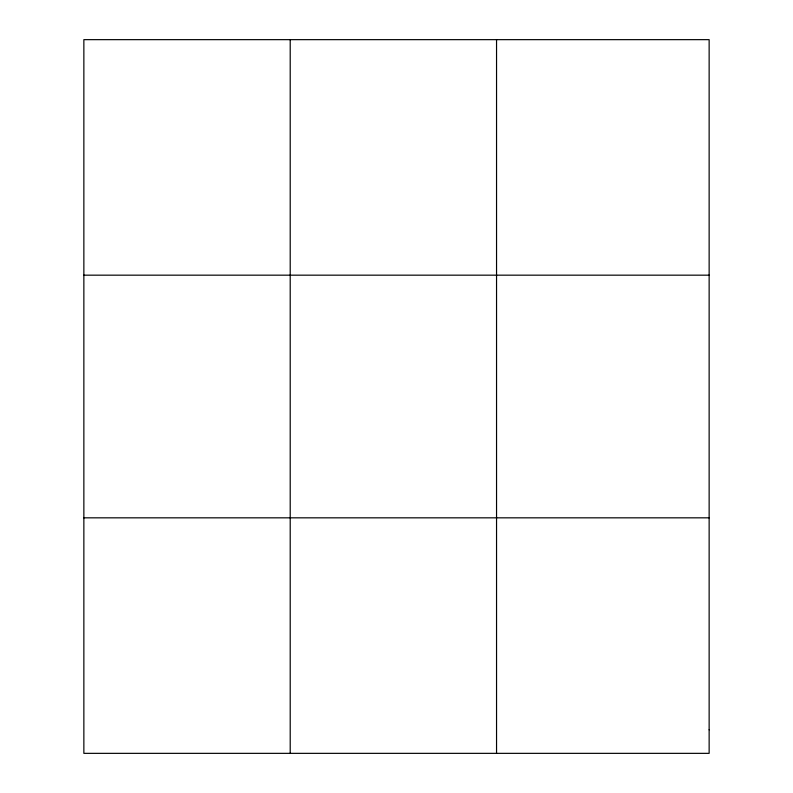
<?xml version="1.0" encoding="UTF-8"?>
<svg xmlns="http://www.w3.org/2000/svg" width="793" height="793" viewBox="0 0 793 793"><rect width="100%" height="100%" fill="white"/><g stroke="black" fill="none" stroke-linecap="round" stroke-linejoin="round"><path stroke-width="1.19" d="M290.208 39.65L290.208 753.35M496.547 39.65L496.547 753.35M83.86 275.171L709.14 275.171M83.86 517.829L709.14 517.829M709.14 729.798L709.14 753.35L83.86 753.35L83.86 39.65L709.14 39.65L709.14 729.798"/></g></svg>
